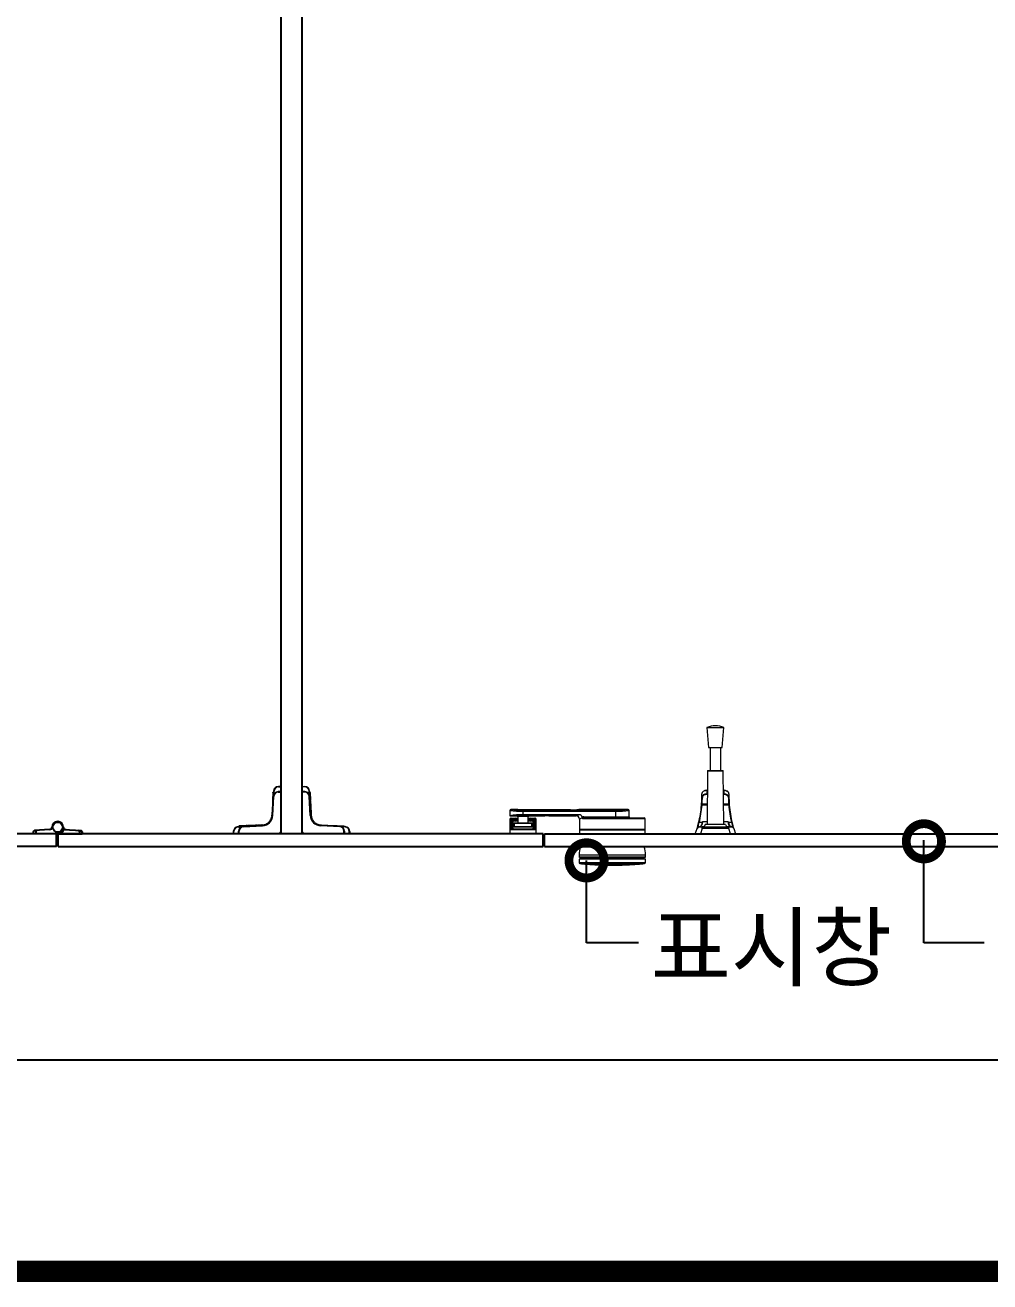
# Model space of a CAD drawing. Extents: x -256 to 8104, y -176 to 5714.
# Drawn here: x 3494 to 3951, y 2764 to 3359 of the extents above; entities that cross this region are included whole.
import ezdxf
from ezdxf.enums import TextEntityAlignment as Align

# ---------------------------------------------------------------- set-up
doc = ezdxf.new("R2010")
doc.units = 0
doc.header["$LTSCALE"] = 30
doc.layers.get('0').update_dxf_attribs({"linetype": 'CONTINUOUS'})
for name, color, linetype in [('0_toilet', 6, 'CONTINUOUS'), ('경첩', 4, 'CONTINUOUS'), ('문자', 3, 'CONTINUOUS'), ('부자재', 4, 'CONTINUOUS'), ('옷걸이', 4, 'CONTINUOUS'), ('잠금쇠(회전형)', 4, 'CONTINUOUS'), ('치수', 1, 'CONTINUOUS'), ('해치', 8, 'CONTINUOUS')]:
    doc.layers.add(name, color=color, linetype=linetype)
doc.styles.add('돋움', font='malgun.ttf')

# ---------------------------------------------------------------- blocks, each defined once
blk = doc.blocks.new('_DOTSMALL')
at = {"color": 0, "linetype": 'ByBlock', "const_width": 0.5}
blk.add_lwpolyline([(-0.0625, 0, 1), (0.0625, 0, 1)], format="xyb", close=True, dxfattribs=at)
blk = doc.blocks.new('A$C63EC304E')
at = {"layer": '치수', "color": 1, "xscale": 2.5, "yscale": 2.5, "zscale": 2.5, "rotation": 234.3098741996962}
blk.add_blockref('_DOTSMALL', (0.312, 0.312), dxfattribs=at)
blk = doc.blocks.new('A$C2BC9653E')
at = {"layer": '치수', "xscale": 0.3333333333333333, "yscale": 0.3333333333333333, "zscale": 0.3333333333333333}
blk.add_blockref('A$C63EC304E', (0, 0), dxfattribs=at)
blk = doc.blocks.new('A$C7FC71301')
at = {"layer": '치수', "rotation": 180}
blk.add_blockref('A$C2BC9653E', (0.208, 0.208), dxfattribs=at)
blk = doc.blocks.new('A$C4A20372B')
at = {"layer": '치수'}
blk.add_blockref('A$C7FC71301', (0, 0), dxfattribs=at)
blk = doc.blocks.new('A$C566469F5')
at = {"layer": '치수'}
blk.add_blockref('A$C4A20372B', (0, 0), dxfattribs=at)
blk = doc.blocks.new('A$C7E317CD4')
at = {"layer": '해치', "xscale": 2, "yscale": 2, "zscale": 2}
blk.add_blockref('A$C566469F5', (0, 0), dxfattribs=at)
blk = doc.blocks.new('A$C601D7F27')
at = {"layer": '치수'}
blk.add_blockref('A$C7E317CD4', (0, 0), dxfattribs=at)
blk = doc.blocks.new('A$C38802C08')
at = {"layer": '치수'}
blk.add_blockref('A$C601D7F27', (0, 0), dxfattribs=at)
blk = doc.blocks.new('FOLDING_01')
at = {"color": 8}
blk.add_line((2484.16, 2869.24), (4446.74, 2869.24), dxfattribs=at)
at = {"color": 8, "const_width": 10}
blk.add_lwpolyline([(47.44, 2769.24), (5831.98, 2769.24)], dxfattribs=at)
at = {"layer": '0_toilet'}
for p, q in [((3615.18, 3701.05), (3615.18, 2976.05)), ((3625.28, 2976.04), (3625.28, 3701.04)), ((3509.11, 2976.05), (3234.91, 2976.05)), ((3509.11, 2970.05), (3509.11, 2976.05)), ((3739.21, 2976.05), (3509.86, 2976.05)), ((3509.86, 2970.05), (3509.86, 2976.05)), ((3739.21, 2970.06), (3739.21, 2976.06)), ((3739.96, 2970.06), (3739.96, 2976.06)), ((3739.96, 2976.05), (4051.75, 2976.05)), ((3509.11, 2970.05), (3234.91, 2970.05)), ((3509.86, 2970.05), (3739.21, 2970.05)), ((3739.96, 2970.05), (4051.75, 2970.05))]:
    blk.add_line(p, q, dxfattribs=at)
at = {"layer": '경첩', "color": 4, "linetype": 'Continuous', "lineweight": 15}
for p, q in [((3611.39, 2995.22), (3611.27, 2992.52)), ((3611.39, 2995.22), (3611.63, 2994.98)), ((3611.5, 2995.82), (3611.66, 2995.66)), ((3611.7, 2996.32), (3611.58, 2993.82)), ((3611.88, 2994.86), (3611.95, 2996.3)), ((3613.93, 2996.05), (3613.93, 2996.15)), ((3613.93, 2996.15), (3615.18, 2996.15)), ((3613.93, 2996.05), (3613.93, 2995.8)), ((3615.18, 2996.05), (3613.93, 2996.05)), ((3613.93, 2995.8), (3615.18, 2995.8)), ((3614.04, 2998.3), (3614.04, 2998.55)), ((3615.18, 2998.55), (3614.04, 2998.55)), ((3614.04, 2998.3), (3615.18, 2998.3)), ((3615.18, 2998.3), (3615.18, 2998.55)), ((3615.18, 2996.15), (3615.18, 2998.3)), ((3615.18, 2995.8), (3615.18, 2996.05)), ((3615.18, 2995.8), (3615.18, 2977.55)), ((3625.28, 2998.55), (3626.42, 2998.55)), ((3625.28, 2998.3), (3625.28, 2998.55)), ((3625.28, 2996.15), (3625.28, 2998.3)), ((3626.42, 2998.3), (3625.28, 2998.3)), ((3626.53, 2996.15), (3625.28, 2996.15)), ((3625.28, 2996.05), (3626.53, 2996.05)), ((3625.28, 2995.8), (3625.28, 2996.05)), ((3626.53, 2995.8), (3625.28, 2995.8)), ((3625.28, 2995.8), (3625.28, 2977.55)), ((3626.42, 2998.3), (3626.42, 2998.55)), ((3626.53, 2996.05), (3626.53, 2996.15)), ((3626.53, 2996.05), (3626.53, 2995.8)), ((3628.58, 2994.86), (3628.51, 2996.3)), ((3628.76, 2996.32), (3628.88, 2993.82)), ((3628.96, 2995.82), (3628.8, 2995.66)), ((3629.07, 2995.22), (3628.83, 2994.98)), ((3629.07, 2995.22), (3629.19, 2992.52)), ((3611.17, 2990.5), (3611.04, 2987.63)), ((3611.58, 2993.82), (3611.15, 2984.84)), ((3611.17, 2990.5), (3611.41, 2990.26)), ((3611.22, 2991.51), (3611.19, 2990.83)), ((3611.19, 2990.83), (3611.43, 2990.6)), ((3611.22, 2991.51), (3611.46, 2991.27)), ((3611.23, 2991.85), (3611.47, 2991.61)), ((3611.27, 2992.52), (3611.51, 2992.28)), ((3611.4, 2984.83), (3611.83, 2993.8)), ((3629.06, 2984.83), (3628.63, 2993.8)), ((3628.88, 2993.82), (3629.31, 2984.84)), ((3629.19, 2992.52), (3628.95, 2992.28)), ((3629.23, 2991.85), (3628.99, 2991.61)), ((3629.24, 2991.51), (3629, 2991.27)), ((3629.27, 2990.83), (3629.03, 2990.6)), ((3629.29, 2990.5), (3629.05, 2990.26)), ((3629.24, 2991.51), (3629.27, 2990.83)), ((3629.29, 2990.5), (3629.42, 2987.63)), ((3610.63, 2983.47), (3610.82, 2983.28)), ((3610.99, 2983.79), (3610.78, 2983.99)), ((3610.79, 2984), (3610.99, 2983.79)), ((3610.86, 2984.37), (3611.07, 2984.15)), ((3610.89, 2984.59), (3611.11, 2984.36)), ((3610.94, 2985.5), (3610.91, 2984.85)), ((3610.96, 2985.94), (3610.94, 2985.6)), ((3610.94, 2985.6), (3611.18, 2985.36)), ((3610.94, 2985.6), (3610.94, 2985.5)), ((3610.94, 2985.5), (3611.17, 2985.26)), ((3611, 2986.96), (3610.96, 2986.04)), ((3610.96, 2986.04), (3611.2, 2985.8)), ((3610.96, 2986.04), (3610.96, 2985.94)), ((3610.96, 2985.94), (3611.2, 2985.7)), ((3611, 2986.96), (3611.24, 2986.72)), ((3611.04, 2987.62), (3611.02, 2987.2)), ((3611.02, 2987.2), (3611.25, 2986.96)), ((3611.04, 2987.63), (3611.27, 2987.39)), ((3611.04, 2987.62), (3611.27, 2987.38)), ((3629.42, 2987.63), (3629.19, 2987.39)), ((3629.42, 2987.62), (3629.19, 2987.38)), ((3629.44, 2987.2), (3629.21, 2986.96)), ((3629.46, 2986.96), (3629.22, 2986.72)), ((3629.5, 2986.04), (3629.26, 2985.8)), ((3629.5, 2985.94), (3629.26, 2985.7)), ((3629.52, 2985.6), (3629.28, 2985.36)), ((3629.52, 2985.5), (3629.29, 2985.26)), ((3629.57, 2984.59), (3629.35, 2984.36)), ((3629.6, 2984.37), (3629.39, 2984.15)), ((3629.42, 2987.62), (3629.44, 2987.2)), ((3629.46, 2986.96), (3629.5, 2986.04)), ((3629.67, 2984), (3629.47, 2983.79)), ((3629.47, 2983.79), (3629.68, 2983.99)), ((3629.5, 2986.04), (3629.5, 2985.94)), ((3629.5, 2985.94), (3629.52, 2985.6)), ((3629.52, 2985.6), (3629.52, 2985.5)), ((3629.52, 2985.5), (3629.55, 2984.85)), ((3629.83, 2983.47), (3629.64, 2983.28)), ((3597.42, 2979.66), (3594.92, 2979.54)), ((3594.93, 2979.29), (3596.38, 2979.36)), ((3595.42, 2979.73), (3595.5, 2979.82)), ((3595.42, 2979.73), (3595.58, 2979.57)), ((3598.72, 2979.97), (3595.5, 2979.82)), ((3606.4, 2980.08), (3597.42, 2979.66)), ((3597.43, 2979.41), (3606.41, 2979.83)), ((3598.72, 2979.97), (3598.95, 2979.73)), ((3599.39, 2980), (3599.63, 2979.76)), ((3599.73, 2980.02), (3599.97, 2979.78)), ((3603.1, 2980.18), (3600.4, 2980.05)), ((3600.4, 2980.05), (3600.64, 2979.81)), ((3603.1, 2980.18), (3603.34, 2979.94)), ((3603.78, 2980.21), (3604.02, 2979.97)), ((3604.12, 2980.23), (3604.36, 2979.99)), ((3606.14, 2980.32), (3604.79, 2980.26)), ((3604.79, 2980.26), (3605.03, 2980.02)), ((3606.38, 2980.33), (3606.14, 2980.32)), ((3606.14, 2980.32), (3606.38, 2980.08)), ((3607.39, 2980.49), (3607.59, 2980.29)), ((3607.92, 2980.67), (3608.11, 2980.47)), ((3608.17, 2980.77), (3608.35, 2980.58)), ((3608.63, 2981.02), (3608.81, 2980.84)), ((3608.84, 2981.16), (3609.02, 2980.98)), ((3609.93, 2982.19), (3610.11, 2982.01)), ((3610.08, 2982.39), (3610.26, 2982.22)), ((3610.35, 2982.83), (3610.53, 2982.65)), ((3610.47, 2983.07), (3610.65, 2982.88)), ((3629.99, 2983.07), (3629.81, 2982.88)), ((3630.11, 2982.83), (3629.93, 2982.65)), ((3630.38, 2982.39), (3630.2, 2982.22)), ((3630.53, 2982.19), (3630.35, 2982.01)), ((3631.62, 2981.16), (3631.44, 2980.98)), ((3631.83, 2981.02), (3631.65, 2980.84)), ((3632.29, 2980.77), (3632.11, 2980.58)), ((3632.54, 2980.67), (3632.35, 2980.47)), ((3633.07, 2980.49), (3632.87, 2980.29)), ((3643.03, 2979.41), (3634.05, 2979.83)), ((3634.06, 2980.08), (3643.04, 2979.66)), ((3634.08, 2980.33), (3634.32, 2980.32)), ((3634.32, 2980.32), (3634.08, 2980.08)), ((3634.32, 2980.32), (3635.67, 2980.26)), ((3635.67, 2980.26), (3635.43, 2980.02)), ((3636.34, 2980.23), (3636.1, 2979.99)), ((3636.68, 2980.21), (3636.44, 2979.97)), ((3637.36, 2980.18), (3637.12, 2979.94)), ((3637.36, 2980.18), (3640.06, 2980.05)), ((3640.06, 2980.05), (3639.82, 2979.81)), ((3640.73, 2980.02), (3640.49, 2979.78)), ((3641.07, 2980), (3640.83, 2979.76)), ((3641.74, 2979.97), (3641.51, 2979.73)), ((3641.74, 2979.97), (3644.96, 2979.82)), ((3643.04, 2979.66), (3645.54, 2979.54)), ((3645.53, 2979.29), (3644.08, 2979.36)), ((3645.04, 2979.73), (3644.88, 2979.57)), ((3645.04, 2979.73), (3644.96, 2979.82)), ((3592.93, 2977.19), (3592.68, 2977.19)), ((3592.68, 2977.19), (3592.68, 2976.05)), ((3592.68, 2976.05), (3592.93, 2976.05)), ((3592.93, 2976.05), (3592.93, 2977.19)), ((3592.93, 2976.05), (3595.08, 2976.05)), ((3595.08, 2976.05), (3595.08, 2977.3)), ((3595.08, 2977.3), (3595.18, 2977.3)), ((3595.18, 2977.31), (3595.43, 2977.31)), ((3595.18, 2977.31), (3595.18, 2976.05)), ((3595.18, 2976.05), (3595.43, 2976.05)), ((3595.43, 2976.05), (3595.43, 2977.31)), ((3613.68, 2976.05), (3595.43, 2976.05)), ((3626.78, 2976.05), (3645.03, 2976.05)), ((3645.03, 2976.05), (3645.03, 2977.31)), ((3645.28, 2977.31), (3645.03, 2977.31)), ((3645.28, 2976.05), (3645.03, 2976.05)), ((3645.28, 2977.31), (3645.28, 2976.05)), ((3645.38, 2977.3), (3645.28, 2977.3)), ((3645.38, 2976.05), (3645.38, 2977.3)), ((3647.53, 2976.05), (3645.38, 2976.05)), ((3647.53, 2976.05), (3647.53, 2977.19)), ((3647.53, 2977.19), (3647.78, 2977.19)), ((3647.78, 2976.05), (3647.53, 2976.05)), ((3647.78, 2977.19), (3647.78, 2976.05))]:
    blk.add_line(p, q, dxfattribs=at)
at = {"layer": '경첩', "color": 4, "linetype": 'Continuous', "lineweight": 15, "flags": 128}
for points in [[(3611.42, 2995.73), (3611.41, 2995.63), (3611.41, 2995.5), (3611.4, 2995.37), (3611.39, 2995.22)], [(3611.42, 2995.73), (3611.44, 2995.75), (3611.45, 2995.77), (3611.47, 2995.79), (3611.48, 2995.8), (3611.49, 2995.81), (3611.5, 2995.81), (3611.5, 2995.82), (3611.5, 2995.82)], [(3611.95, 2996.3), (3611.9, 2996.31), (3611.85, 2996.31), (3611.81, 2996.31), (3611.77, 2996.31), (3611.74, 2996.31), (3611.71, 2996.31), (3611.7, 2996.31), (3611.7, 2996.32)], [(3628.51, 2996.3), (3628.56, 2996.31), (3628.61, 2996.31), (3628.65, 2996.31), (3628.69, 2996.31), (3628.72, 2996.31), (3628.75, 2996.31), (3628.76, 2996.31), (3628.76, 2996.32)], [(3629.04, 2995.73), (3629.02, 2995.75), (3629.01, 2995.77), (3628.99, 2995.79), (3628.98, 2995.8), (3628.97, 2995.81), (3628.96, 2995.81), (3628.96, 2995.82), (3628.96, 2995.82)], [(3629.04, 2995.73), (3629.05, 2995.63), (3629.05, 2995.5), (3629.06, 2995.37), (3629.07, 2995.22)], [(3611.27, 2992.52), (3611.26, 2992.39), (3611.25, 2992.26), (3611.25, 2992.15), (3611.24, 2992.04), (3611.24, 2991.96), (3611.24, 2991.9), (3611.24, 2991.86), (3611.23, 2991.85)], [(3611.58, 2993.82), (3611.58, 2993.81), (3611.6, 2993.81), (3611.62, 2993.81), (3611.65, 2993.81), (3611.69, 2993.81), (3611.73, 2993.81), (3611.78, 2993.81), (3611.83, 2993.8)], [(3628.88, 2993.82), (3628.88, 2993.81), (3628.86, 2993.81), (3628.84, 2993.81), (3628.81, 2993.81), (3628.77, 2993.81), (3628.73, 2993.81), (3628.68, 2993.81), (3628.63, 2993.8)], [(3629.19, 2992.52), (3629.2, 2992.39), (3629.21, 2992.26), (3629.21, 2992.15), (3629.22, 2992.04), (3629.22, 2991.96), (3629.22, 2991.9), (3629.22, 2991.86), (3629.23, 2991.85)], [(3610.79, 2984), (3610.79, 2983.99), (3610.79, 2984)], [(3610.89, 2984.59), (3610.87, 2984.43), (3610.86, 2984.37)], [(3611.02, 2987.2), (3611.01, 2987.12), (3611.01, 2987.04), (3611, 2986.96)], [(3611.04, 2987.63), (3611.04, 2987.63), (3611.04, 2987.62)], [(3611.15, 2984.84), (3611.16, 2984.84), (3611.17, 2984.84), (3611.2, 2984.84), (3611.23, 2984.84), (3611.27, 2984.84), (3611.31, 2984.83), (3611.36, 2984.83), (3611.4, 2984.83)], [(3629.31, 2984.84), (3629.3, 2984.84), (3629.29, 2984.84), (3629.26, 2984.84), (3629.23, 2984.84), (3629.19, 2984.84), (3629.15, 2984.83), (3629.1, 2984.83), (3629.06, 2984.83)], [(3629.42, 2987.63), (3629.42, 2987.63), (3629.42, 2987.62)], [(3629.44, 2987.2), (3629.45, 2987.12), (3629.45, 2987.04), (3629.46, 2986.96)], [(3629.57, 2984.59), (3629.59, 2984.43), (3629.6, 2984.37)], [(3629.67, 2984), (3629.67, 2983.99), (3629.67, 2984)], [(3594.93, 2979.29), (3594.93, 2979.34), (3594.93, 2979.39), (3594.93, 2979.43), (3594.93, 2979.47), (3594.92, 2979.5), (3594.92, 2979.52), (3594.92, 2979.54), (3594.92, 2979.54)], [(3597.42, 2979.66), (3597.42, 2979.66), (3597.42, 2979.64), (3597.42, 2979.62), (3597.43, 2979.59), (3597.43, 2979.55), (3597.43, 2979.51), (3597.43, 2979.46), (3597.43, 2979.41)], [(3599.39, 2980), (3599.38, 2980), (3599.34, 2980), (3599.28, 2980), (3599.19, 2979.99), (3599.09, 2979.99), (3598.97, 2979.98), (3598.85, 2979.98), (3598.72, 2979.97)], [(3600.4, 2980.05), (3600.29, 2980.05), (3600.17, 2980.04), (3600.07, 2980.03), (3599.97, 2980.03), (3599.89, 2980.03), (3599.82, 2980.02), (3599.77, 2980.02), (3599.74, 2980.02), (3599.73, 2980.02)], [(3603.78, 2980.21), (3603.77, 2980.21), (3603.73, 2980.21), (3603.67, 2980.2), (3603.58, 2980.2), (3603.48, 2980.2), (3603.36, 2980.19), (3603.24, 2980.18), (3603.1, 2980.18)], [(3604.79, 2980.26), (3604.66, 2980.25), (3604.53, 2980.25), (3604.42, 2980.24), (3604.32, 2980.24), (3604.23, 2980.23), (3604.17, 2980.23), (3604.13, 2980.23), (3604.12, 2980.23)], [(3606.4, 2980.08), (3606.4, 2980.08), (3606.4, 2980.06), (3606.4, 2980.04), (3606.4, 2980.01), (3606.4, 2979.97), (3606.4, 2979.93), (3606.41, 2979.88), (3606.41, 2979.83)], [(3634.06, 2980.08), (3634.06, 2980.08), (3634.06, 2980.06), (3634.06, 2980.04), (3634.06, 2980.01), (3634.06, 2979.97), (3634.06, 2979.93), (3634.05, 2979.88), (3634.05, 2979.83)], [(3635.67, 2980.26), (3635.8, 2980.25), (3635.93, 2980.25), (3636.04, 2980.24), (3636.14, 2980.24), (3636.23, 2980.23), (3636.29, 2980.23), (3636.33, 2980.23), (3636.34, 2980.23)], [(3636.68, 2980.21), (3636.69, 2980.21), (3636.73, 2980.21), (3636.79, 2980.2), (3636.88, 2980.2), (3636.98, 2980.2), (3637.1, 2980.19), (3637.22, 2980.18), (3637.36, 2980.18)], [(3640.06, 2980.05), (3640.17, 2980.05), (3640.29, 2980.04), (3640.39, 2980.03), (3640.49, 2980.03), (3640.57, 2980.03), (3640.64, 2980.02), (3640.69, 2980.02), (3640.72, 2980.02), (3640.73, 2980.02)], [(3641.07, 2980), (3641.08, 2980), (3641.12, 2980), (3641.18, 2980), (3641.27, 2979.99), (3641.37, 2979.99), (3641.49, 2979.98), (3641.61, 2979.98), (3641.74, 2979.97)], [(3643.04, 2979.66), (3643.04, 2979.66), (3643.04, 2979.64), (3643.04, 2979.62), (3643.03, 2979.59), (3643.03, 2979.55), (3643.03, 2979.51), (3643.03, 2979.46), (3643.03, 2979.41)], [(3645.53, 2979.29), (3645.53, 2979.34), (3645.53, 2979.39), (3645.53, 2979.43), (3645.53, 2979.47), (3645.54, 2979.5), (3645.54, 2979.52), (3645.54, 2979.54), (3645.54, 2979.54)]]:
    blk.add_lwpolyline(points, dxfattribs=at)
at = {"layer": '경첩', "color": 4, "linetype": 'Continuous', "lineweight": 15}
for centre, radius, start, end in [((3613.93, 2993.7), 2.35, 90, 177.30166), ((3614.04, 2996.2), 2.35, 90, 177.30166), ((3613.93, 2993.7), 2.1, 90, 177.30166), ((3614.04, 2996.2), 2.1, 90, 177.30166), ((3626.42, 2996.2), 2.35, 2.69834, 90), ((3626.42, 2996.2), 2.1, 2.69834, 90), ((3626.53, 2993.7), 2.35, 2.69834, 90), ((3626.53, 2993.7), 2.1, 2.69834, 90), ((3606.16, 2985.08), 5, 272.69834, 357.30166), ((3606.16, 2985.08), 5.25, 272.69834, 357.30166), ((3606.16, 2985.08), 4.75, 335.00519, 340.23398), ((3606.16, 2985.08), 4.75, 340.23398, 346.75686), ((3606.16, 2985.08), 4.75, 346.83767, 351.3944), ((3606.16, 2985.08), 4.75, 354.09118, 357.30166), ((3634.3, 2985.08), 5.25, 182.69834, 267.30166), ((3634.3, 2985.08), 5, 182.69834, 267.30166), ((3634.3, 2985.08), 4.75, 182.69834, 185.90882), ((3634.3, 2985.08), 4.75, 188.6056, 193.16233), ((3634.3, 2985.08), 4.75, 193.24314, 199.76602), ((3634.3, 2985.08), 4.75, 199.76602, 204.99481), ((3595.03, 2977.19), 2.35, 92.69834, 180), ((3595.03, 2977.19), 2.1, 92.69834, 180), ((3597.53, 2977.31), 2.35, 92.69834, 180), ((3597.53, 2977.31), 2.1, 92.69834, 180), ((3606.16, 2985.08), 4.75, 272.69834, 285), ((3606.16, 2985.08), 4.75, 284.99982, 291.75061), ((3606.16, 2985.08), 4.75, 294.99481, 301.29977), ((3606.16, 2985.08), 4.75, 301.29911, 304.38581), ((3606.16, 2985.08), 4.75, 304.38489, 322.56084), ((3606.16, 2985.08), 4.75, 322.56123, 325.61449), ((3606.16, 2985.08), 4.75, 325.61511, 331.82645), ((3613.68, 2977.55), 1.5, 270, 0), ((3626.78, 2977.55), 1.5, 180, 270), ((3634.3, 2985.08), 4.75, 208.17355, 214.38489), ((3634.3, 2985.08), 4.75, 214.38551, 217.43877), ((3634.3, 2985.08), 4.75, 217.43916, 235.61511), ((3634.3, 2985.08), 4.75, 235.61419, 238.70089), ((3634.3, 2985.08), 4.75, 238.70023, 245.00519), ((3634.3, 2985.08), 4.75, 248.24939, 255.00018), ((3634.3, 2985.08), 4.75, 255, 267.30166), ((3642.93, 2977.31), 2.1, 0, 87.30166), ((3642.93, 2977.31), 2.35, 0, 87.30166), ((3645.43, 2977.19), 2.1, 0, 87.30166), ((3645.43, 2977.19), 2.35, 0, 87.30166)]:
    blk.add_arc(centre, radius, start, end, dxfattribs=at)
at = {"layer": '부자재'}
for p, q in [((3505.79, 2978.14), (3498.59, 2977.64)), ((3512.49, 2978.22), (3520.66, 2977.64)), ((3498.04, 2976.98), (3498.04, 2976.05)), ((3508.7, 2976.05), (3498.04, 2976.05)), ((3499.29, 2977.14), (3499.29, 2976.05)), ((3509.5, 2976.6), (3509.5, 2975.8)), ((3509.75, 2975.8), (3509.5, 2975.8)), ((3509.75, 2976.6), (3509.75, 2975.8)), ((3510.22, 2976.1), (3510.22, 2976.05)), ((3510.22, 2976.05), (3521.21, 2976.05)), ((3519.96, 2977.14), (3519.96, 2976.05)), ((3521.21, 2976.98), (3521.21, 2976.05))]:
    blk.add_line(p, q, dxfattribs=at)
at = {"layer": '부자재', "color": 1}
blk.add_circle((3509.63, 2979.26), 2.34, dxfattribs=at)
at = {"layer": '부자재'}
for centre, radius, start, end in [((3498.74, 2976.95), 0.7, 101.7765, 181.67124), ((3500.15, 2976.91), 0.884, 113.40773, 164.5497), ((3505.72, 2979.43), 1.29, 272.92313, 352.47243), ((3509.63, 2979.26), 2.62, 270, 180), ((3509.72, 2978.91), 2.86, 280.08401, 345.97919), ((3513.54, 2979.43), 1.29, 187.52757, 267.07687), ((3519.11, 2976.91), 0.884, 15.4503, 67.30044), ((3520.51, 2976.95), 0.7, 358.32876, 78.2235), ((3509.99, 2975.03), 1.65, 102.52675, 141.54753), ((3509.27, 2975.03), 1.65, 43.10029, 77.47325)]:
    blk.add_arc(centre, radius, start, end, dxfattribs=at)
at = {"layer": '옷걸이', "lineweight": 15}
for p, q in [((3816.73, 3026.4), (3817.48, 3016.9)), ((3816.73, 3026.4), (3824.73, 3026.4)), ((3823.98, 3016.9), (3824.73, 3026.4)), ((3817.48, 3016.9), (3823.98, 3016.9)), ((3818.23, 3016.9), (3818.23, 3006.05)), ((3823.23, 3006.05), (3823.23, 3016.9)), ((3816.98, 3005.81), (3816.76, 2980.55)), ((3824.48, 3005.81), (3816.98, 3005.81)), ((3817.23, 3006.05), (3820.73, 3006.05)), ((3820.73, 3006.05), (3824.23, 3006.05)), ((3824.7, 2980.55), (3824.48, 3005.81)), ((3816.9, 2996.69), (3816.8, 2996.69)), ((3816.8, 2996.69), (3816.8, 2996.6)), ((3816.9, 2996.6), (3816.8, 2996.6)), ((3824.66, 2996.69), (3824.56, 2996.69)), ((3824.66, 2996.6), (3824.56, 2996.6)), ((3824.66, 2996.69), (3824.66, 2996.6)), ((3816.84, 2989.59), (3814.4, 2989.59)), ((3814.46, 2990.35), (3816.85, 2990.35)), ((3816.82, 2995.07), (3816.82, 2994.71)), ((3816.82, 2995.07), (3816.89, 2995.07)), ((3816.89, 2994.71), (3816.82, 2994.71)), ((3824.58, 2995.07), (3824.65, 2995.07)), ((3824.65, 2994.71), (3824.58, 2994.71)), ((3824.62, 2990.35), (3827, 2990.35)), ((3827.07, 2989.59), (3824.62, 2989.59)), ((3824.65, 2995.07), (3824.65, 2994.71)), ((3811.23, 2976.05), (3812.08, 2978.62)), ((3812.08, 2978.62), (3812.08, 2978.63)), ((3812.08, 2978.63), (3812.08, 2978.63)), ((3813.06, 2979.42), (3812.95, 2979.39)), ((3813.03, 2979.31), (3813.03, 2979.31)), ((3828.44, 2979.31), (3813.03, 2979.31)), ((3814.48, 2981.46), (3813.04, 2981.46)), ((3814.47, 2981.45), (3813.04, 2981.45)), ((3814.45, 2978.6), (3813.61, 2976.05)), ((3814.41, 2980.9), (3814.48, 2981.48)), ((3814.45, 2978.6), (3814.45, 2979.29)), ((3814.45, 2979.29), (3827.02, 2979.29)), ((3827.02, 2978.6), (3814.45, 2978.6)), ((3825.51, 2980.55), (3815.96, 2980.55)), ((3826.99, 2981.48), (3827.05, 2980.92)), ((3828.43, 2981.46), (3826.99, 2981.46)), ((3828.43, 2981.45), (3826.99, 2981.45)), ((3827.02, 2978.6), (3827.02, 2979.29)), ((3827.86, 2976.05), (3827.02, 2978.6)), ((3828.51, 2979.39), (3828.4, 2979.42)), ((3828.44, 2979.31), (3828.44, 2979.31)), ((3828.56, 2979.39), (3828.46, 2979.41)), ((3829.39, 2978.63), (3829.39, 2978.62)), ((3829.39, 2978.63), (3829.39, 2978.63)), ((3829.39, 2978.62), (3830.23, 2976.05)), ((3813.61, 2976.05), (3811.23, 2976.05)), ((3827.86, 2976.05), (3813.61, 2976.05)), ((3830.23, 2976.05), (3827.86, 2976.05))]:
    blk.add_line(p, q, dxfattribs=at)
at = {"layer": '옷걸이', "lineweight": 15, "flags": 128}
for points in [[(3816.8, 2996.6), (3816.38, 2996.58), (3815.98, 2996.51), (3815.59, 2996.4), (3815.24, 2996.24), (3814.94, 2996.06), (3814.68, 2995.84), (3814.49, 2995.6), (3814.36, 2995.34), (3814.3, 2995.02), (3814.3, 2994.97)], [(3816.8, 2996.69), (3816.75, 2996.69), (3816.42, 2996.67), (3816.09, 2996.62), (3815.78, 2996.54), (3815.48, 2996.43), (3815.2, 2996.3), (3814.96, 2996.14), (3814.74, 2995.96), (3814.57, 2995.76), (3814.44, 2995.54), (3814.35, 2995.31), (3814.31, 2995.08), (3814.31, 2995.04)], [(3827.16, 2994.97), (3827.16, 2994.98), (3827.14, 2995.21), (3827.08, 2995.44), (3826.97, 2995.65), (3826.82, 2995.85), (3826.64, 2996.04), (3826.41, 2996.21), (3826.16, 2996.36), (3825.88, 2996.48), (3825.57, 2996.57), (3825.25, 2996.64), (3824.92, 2996.68), (3824.66, 2996.69)], [(3827.16, 2994.97), (3827.13, 2995.24), (3827.03, 2995.5), (3826.87, 2995.75), (3826.64, 2995.98), (3826.35, 2996.17), (3826.02, 2996.34), (3825.65, 2996.47), (3825.25, 2996.55), (3824.75, 2996.6), (3824.66, 2996.6)], [(3814.15, 2989.61), (3814.15, 2989.61), (3814.17, 2989.61), (3814.19, 2989.6), (3814.22, 2989.6), (3814.26, 2989.6), (3814.3, 2989.6), (3814.35, 2989.59), (3814.4, 2989.59)], [(3814.32, 2993.47), (3814.35, 2993.74), (3814.46, 2994), (3814.63, 2994.25), (3814.87, 2994.47), (3815.16, 2994.67), (3815.5, 2994.83), (3815.88, 2994.95), (3816.28, 2995.03), (3816.82, 2995.07)], [(3816.82, 2994.71), (3816.33, 2994.68), (3815.97, 2994.61), (3815.63, 2994.5), (3815.33, 2994.35), (3815.06, 2994.18), (3814.85, 2993.97), (3814.7, 2993.75), (3814.6, 2993.52), (3814.57, 2993.27)], [(3824.65, 2995.07), (3825.07, 2995.04), (3825.48, 2994.98), (3825.86, 2994.87), (3826.21, 2994.72), (3826.52, 2994.53), (3826.77, 2994.31), (3826.96, 2994.07), (3827.09, 2993.81), (3827.15, 2993.47)], [(3826.9, 2993.27), (3826.85, 2993.59), (3826.73, 2993.82), (3826.56, 2994.03), (3826.33, 2994.23), (3826.06, 2994.4), (3825.74, 2994.53), (3825.4, 2994.63), (3825.03, 2994.69), (3824.65, 2994.71)], [(3827.32, 2989.61), (3827.31, 2989.61), (3827.3, 2989.61), (3827.28, 2989.6), (3827.25, 2989.6), (3827.21, 2989.6), (3827.17, 2989.6), (3827.12, 2989.59), (3827.07, 2989.59)], [(3812.8, 2981.26), (3812.8, 2981.27), (3812.8, 2981.26)], [(3813, 2979.41), (3812.94, 2979.4), (3812.9, 2979.38)], [(3813, 2979.41), (3813.02, 2979.42), (3813.06, 2979.42)], [(3813.06, 2979.42), (3813.04, 2979.34), (3813.03, 2979.31)], [(3813.04, 2981.45), (3813.04, 2981.46), (3813.04, 2981.45)], [(3815.24, 2979.35), (3814.82, 2979.37), (3814.58, 2979.39), (3814.5, 2979.42), (3814.6, 2979.46), (3814.88, 2979.5), (3815, 2979.51)], [(3816.78, 2981.84), (3816.17, 2981.82), (3814.91, 2981.77)], [(3826.56, 2981.77), (3824.98, 2981.83), (3824.69, 2981.84)], [(3826.48, 2979.51), (3826.75, 2979.48), (3826.94, 2979.44), (3826.95, 2979.4), (3826.78, 2979.38), (3826.45, 2979.35), (3825.98, 2979.34)], [(3828.44, 2979.31), (3828.43, 2979.34), (3828.4, 2979.42)], [(3828.47, 2979.41), (3828.45, 2979.42), (3828.4, 2979.42)]]:
    blk.add_lwpolyline(points, dxfattribs=at)
at = {"layer": '옷걸이', "lineweight": 15}
for centre, radius, start, end in [((3820.73, 3016.11), 11.04, 68.76069, 111.23931), ((3817.23, 3005.8), 0.25, 90, 179.5), ((3824.23, 3005.8), 0.25, 0.5, 90), ((3761.55, 2995.43), 55.27, 359.61891, 1.20733), ((3879.92, 2995.43), 55.27, 178.79267, 180.38109), ((3761.55, 2993.83), 52.77, 346.23171, 355.4136), ((3761.55, 2993.83), 53.02, 346.50971, 355.4136), ((3761.55, 2993.83), 52.77, 355.41362, 356.45105), ((3761.55, 2993.83), 52.77, 356.45107, 359.60958), ((3814.44, 2990.58), 0.23, 185.45744, 275.18876), ((3761.55, 2993.83), 52.77, 359.60958, 1.23689), ((3814.54, 2993.5), 0.227, 188.20874, 276.39203), ((3780.49, 2992.99), 34.07, 354.27357, 355.56682), ((3761.55, 2993.64), 53.02, 356.45107, 359.60958), ((3826.93, 2993.5), 0.227, 263.60797, 351.79126), ((3879.92, 2993.64), 53.02, 180.39042, 183.54893), ((3827.02, 2990.58), 0.23, 264.81124, 354.54256), ((3860.98, 2992.99), 34.08, 184.43326, 185.72635), ((3879.92, 2993.83), 53.02, 184.5864, 193.49029), ((3879.92, 2993.83), 52.77, 178.76311, 180.39042), ((3879.92, 2993.83), 52.77, 180.39042, 183.54893), ((3879.91, 2993.83), 52.76, 183.54888, 184.58645), ((3879.92, 2993.83), 52.77, 184.5864, 193.76829), ((3762.8, 2993.49), 51.47, 343.23764, 346.25768), ((3813.18, 2978.24), 1.17, 101.39698, 160.6752), ((3813.03, 2978.31), 1, 89.99372, 161.80813), ((3763.19, 2993.66), 51.33, 343.52264, 346.23766), ((3813.04, 2981.21), 0.25, 90.27283, 166.23947), ((3813.04, 2981.2), 0.247, 89.25852, 165.91582), ((3812.62, 2981.19), 1.81, 282.06066, 352.51429), ((3812.49, 2981.59), 2.24, 284.82654, 3.59318), ((3814.73, 2981.48), 0.248, 89.5881, 179.72305), ((3814.83, 2981.4), 0.376, 79.93932, 150.54556), ((3814.88, 2981.46), 0.307, 84.77864, 118.98165), ((3814.57, 2980.88), 1.43, 284.10574, 346.92454), ((3820.86, 3380.44), 401.13, 269.19679, 270.73159), ((3826.91, 2980.88), 1.44, 193.11861, 255.96551), ((3826.6, 2981.5), 0.271, 58.63439, 97.60531), ((3826.62, 2981.37), 0.4, 32.00917, 97.80826), ((3828.98, 2981.59), 2.24, 176.39085, 255.18943), ((3826.74, 2981.48), 0.248, 0.27695, 90.4119), ((3828.84, 2981.18), 1.8, 186.78644, 258.2605), ((3828.42, 2981.21), 0.25, 13.76166, 89.45314), ((3828.43, 2981.2), 0.247, 14.08418, 90.74148), ((3878.11, 2993.61), 51.15, 193.75841, 196.46904), ((3828.44, 2978.31), 1, 18.19187, 90.00628), ((3828.29, 2978.25), 1.16, 19.29372, 79.39421), ((3878.9, 2993.55), 51.71, 193.74931, 196.75644)]:
    blk.add_arc(centre, radius, start, end, dxfattribs=at)
at = {"layer": '잠금쇠(회전형)', "linetype": 'Continuous', "lineweight": 15}
for p, q in [((3723.46, 2987.15), (3723.46, 2984.65)), ((3723.46, 2984.65), (3726.73, 2984.65)), ((3725.8, 2987.65), (3723.96, 2987.65)), ((3723.96, 2983.55), (3724.33, 2983.55)), ((3724.33, 2983.05), (3724.33, 2983.55)), ((3724.33, 2983.55), (3726.21, 2983.55)), ((3726.21, 2983.05), (3726.21, 2983.55)), ((3726.21, 2983.55), (3727.21, 2983.55)), ((3726.73, 2984.66), (3726.73, 2984.66)), ((3727.21, 2984.16), (3727.21, 2981.3)), ((3752.21, 2987.46), (3729.71, 2987.46)), ((3752.21, 2987.46), (3729.71, 2987.46)), ((3729.71, 2987.46), (3729.71, 2987.46)), ((3729.71, 2987.22), (3773.71, 2987.22)), ((3729.71, 2986.73), (3729.71, 2987.22)), ((3729.71, 2986.73), (3729.71, 2985.15)), ((3773.71, 2986.73), (3729.71, 2986.73)), ((3756.16, 2985.15), (3729.71, 2985.15)), ((3732.21, 2981.3), (3732.21, 2984.15)), ((3732.21, 2983.55), (3733.21, 2983.55)), ((3732.71, 2984.65), (3739.97, 2984.65)), ((3733.21, 2983.55), (3733.21, 2983.05)), ((3733.21, 2983.55), (3735.09, 2983.55)), ((3735.09, 2983.55), (3735.09, 2983.05)), ((3735.09, 2983.55), (3735.46, 2983.55)), ((3741.96, 2984.65), (3754.89, 2984.65)), ((3752.21, 2987.46), (3752.21, 2987.46)), ((3754.89, 2984.66), (3754.89, 2984.66)), ((3779.46, 2987.65), (3756.11, 2987.65)), ((3757.78, 2983.66), (3757.76, 2983.85)), ((3758.56, 2983.65), (3758.56, 2984.15)), ((3758.56, 2984.15), (3773.71, 2984.15)), ((3758.56, 2983.65), (3786.96, 2983.65)), ((3773.71, 2987.22), (3773.71, 2986.73)), ((3773.71, 2984.15), (3773.71, 2986.73)), ((3773.71, 2983.65), (3773.71, 2984.15)), ((3773.71, 2984.15), (3779.96, 2984.15)), ((3779.96, 2984.15), (3779.96, 2987.15)), ((3723.46, 2983.05), (3723.46, 2976.05)), ((3723.86, 2983.05), (3723.46, 2983.05)), ((3723.86, 2978.05), (3723.86, 2983.05)), ((3723.86, 2983.05), (3724.33, 2983.05)), ((3735.56, 2978.05), (3723.86, 2978.05)), ((3724.33, 2983.05), (3724.33, 2978.51)), ((3726.21, 2983.05), (3724.33, 2983.05)), ((3724.33, 2978.51), (3724.46, 2978.55)), ((3724.46, 2982.55), (3726.21, 2982.55)), ((3724.46, 2978.55), (3724.46, 2982.55)), ((3724.96, 2982.05), (3724.46, 2982.55)), ((3724.46, 2978.55), (3724.54, 2978.55)), ((3724.54, 2978.55), (3734.88, 2978.55)), ((3724.96, 2982.05), (3724.96, 2978.55)), ((3726.21, 2982.05), (3724.96, 2982.05)), ((3725.46, 2981.05), (3725.46, 2979.55)), ((3732.6, 2981.05), (3725.46, 2981.05)), ((3725.46, 2979.55), (3732.6, 2979.55)), ((3725.71, 2981.3), (3732.43, 2981.3)), ((3732.43, 2979.3), (3725.71, 2979.3)), ((3726.21, 2982.55), (3726.21, 2983.05)), ((3726.71, 2983.05), (3726.21, 2983.05)), ((3726.21, 2982.55), (3726.21, 2982.05)), ((3726.21, 2982.55), (3726.71, 2982.55)), ((3727.21, 2982.05), (3726.21, 2982.05)), ((3726.71, 2983.05), (3726.71, 2982.55)), ((3727.21, 2983.05), (3726.71, 2983.05)), ((3726.71, 2982.55), (3727.21, 2982.55)), ((3732.71, 2983.05), (3732.21, 2983.05)), ((3732.21, 2982.55), (3732.71, 2982.55)), ((3733.21, 2982.05), (3732.21, 2982.05)), ((3732.43, 2981.3), (3733.71, 2981.3)), ((3733.71, 2979.3), (3732.43, 2979.3)), ((3733.96, 2981.05), (3732.6, 2981.05)), ((3732.6, 2979.55), (3733.96, 2979.55)), ((3733.21, 2983.05), (3732.71, 2983.05)), ((3732.71, 2982.55), (3732.71, 2983.05)), ((3732.71, 2982.55), (3733.21, 2982.55)), ((3735.09, 2983.05), (3733.21, 2983.05)), ((3733.21, 2983.05), (3733.21, 2982.55)), ((3733.21, 2982.55), (3734.96, 2982.55)), ((3733.21, 2982.55), (3733.21, 2982.05)), ((3734.46, 2982.05), (3733.21, 2982.05)), ((3733.96, 2979.55), (3733.96, 2981.05)), ((3734.96, 2982.55), (3734.46, 2982.05)), ((3734.46, 2978.55), (3734.46, 2982.05)), ((3734.88, 2978.55), (3734.96, 2978.55)), ((3734.96, 2982.55), (3734.96, 2978.55)), ((3734.96, 2978.55), (3735.09, 2978.51)), ((3735.09, 2978.51), (3735.09, 2983.05)), ((3735.09, 2983.05), (3735.56, 2983.05)), ((3735.56, 2983.05), (3735.56, 2978.05)), ((3735.96, 2983.05), (3735.56, 2983.05)), ((3735.96, 2976.05), (3735.96, 2983.05)), ((3756.46, 2983.08), (3756.46, 2978.15)), ((3787.46, 2978.15), (3756.46, 2978.15)), ((3756.46, 2978.05), (3756.46, 2976.3)), ((3756.46, 2978.05), (3787.46, 2978.05)), ((3787.46, 2983.15), (3757.91, 2983.15)), ((3764.21, 2978.15), (3764.21, 2978.05)), ((3779.71, 2978.05), (3779.71, 2978.15)), ((3784.35, 2978.05), (3784.35, 2978.15)), ((3786.44, 2978.05), (3786.44, 2978.15)), ((3786.46, 2978.05), (3786.46, 2978.15)), ((3787.46, 2978.15), (3787.46, 2983.15)), ((3787.46, 2976.3), (3787.46, 2978.05)), ((3723.46, 2976.05), (3735.96, 2976.05)), ((3756.46, 2976.3), (3787.46, 2976.3)), ((3787.21, 2976.05), (3756.71, 2976.05)), ((3756.21, 2966.05), (3756.21, 2965.05)), ((3787.71, 2966.05), (3756.21, 2966.05)), ((3787, 2969.96), (3756.92, 2969.96)), ((3757.06, 2970.05), (3771.96, 2970.05)), ((3771.96, 2970.05), (3786.86, 2970.05)), ((3787.71, 2965.05), (3787.71, 2966.05)), ((3787.71, 2965.05), (3756.21, 2965.05)), ((3756.21, 2964.05), (3756.21, 2962.51)), ((3787.71, 2964.05), (3756.21, 2964.05)), ((3756.21, 2962.51), (3771.96, 2962.51)), ((3771.96, 2962.01), (3756.66, 2962.01)), ((3787.21, 2964.55), (3756.71, 2964.55)), ((3787.21, 2964.55), (3756.71, 2964.55)), ((3759.82, 2961.74), (3771.96, 2961.74)), ((3759.83, 2961.74), (3784.08, 2961.74)), ((3783.79, 2961.72), (3760.12, 2961.72)), ((3766.29, 2961.56), (3766.37, 2961.56)), ((3766.37, 2961.56), (3777.54, 2961.56)), ((3769.26, 2961.47), (3769.26, 2961.56)), ((3769.78, 2961.3), (3774.13, 2961.3)), ((3769.78, 2961.3), (3774.13, 2961.3)), ((3770.15, 2961.56), (3770.15, 2961.45)), ((3770.15, 2961.45), (3773.77, 2961.45)), ((3773.71, 2961.33), (3770.21, 2961.33)), ((3771.96, 2962.51), (3787.71, 2962.51)), ((3787.26, 2962.01), (3771.96, 2962.01)), ((3771.96, 2961.74), (3784.09, 2961.74)), ((3773.77, 2961.45), (3773.77, 2961.56)), ((3774.66, 2961.56), (3774.66, 2961.47)), ((3777.54, 2961.56), (3777.7, 2961.55)), ((3787.71, 2962.51), (3787.71, 2964.05))]:
    blk.add_line(p, q, dxfattribs=at)
at = {"layer": '잠금쇠(회전형)', "linetype": 'Continuous', "lineweight": 15, "flags": 128}
for points in [[(3729.71, 2987.46), (3729.06, 2987.46), (3728.41, 2987.48), (3727.81, 2987.51), (3727.25, 2987.54), (3726.78, 2987.57), (3726.38, 2987.6), (3726.08, 2987.63), (3725.88, 2987.65), (3725.8, 2987.65), (3725.8, 2987.65)], [(3766.27, 2961.5), (3766.09, 2961.52), (3766.02, 2961.54), (3766.05, 2961.55), (3766.17, 2961.55), (3766.29, 2961.56)], [(3770.21, 2961.33), (3770.19, 2961.33), (3770.18, 2961.34), (3770.17, 2961.35), (3770.16, 2961.36), (3770.16, 2961.38), (3770.15, 2961.4), (3770.15, 2961.43), (3770.15, 2961.45)], [(3773.71, 2961.33), (3773.72, 2961.33), (3773.73, 2961.34), (3773.74, 2961.35), (3773.75, 2961.36), (3773.76, 2961.38), (3773.76, 2961.4), (3773.77, 2961.43), (3773.77, 2961.45)], [(3777.7, 2961.55), (3777.76, 2961.55), (3777.88, 2961.55), (3777.89, 2961.53), (3777.81, 2961.52), (3777.64, 2961.5)]]:
    blk.add_lwpolyline(points, dxfattribs=at)
at = {"layer": '잠금쇠(회전형)', "linetype": 'Continuous', "lineweight": 15}
for centre, radius, start, end in [((3723.96, 2987.15), 0.5, 90, 180), ((3729.75, 3033.12), 46.39, 262.20818, 269.95155), ((3729.76, 2945.23), 39.93, 90.07036, 99.07748), ((3723.96, 2983.05), 0.5, 90, 180), ((3724.34, 2983.07), 0.485, 91.96218, 181.83618), ((3729.75, 3026.07), 38.85, 261.42989, 269.94115), ((3726.21, 2983.05), 0.5, 0, 90), ((3729.71, 2944.41), 40.36, 85.73711, 94.23801), ((3726.71, 2984.15), 0.5, 0.43639, 88.04749), ((3729.71, 2956.57), 27.7, 84.8219, 95.14791), ((3732.71, 2984.15), 0.5, 89.96877, 179.9724), ((3733.21, 2983.05), 0.5, 90, 180), ((3735.07, 2983.07), 0.485, 358.16382, 88.03782), ((3735.46, 2983.05), 0.5, 0, 90), ((3740.96, 2945.35), 39.32, 88.54257, 91.43969), ((3752.2, 3027.08), 39.62, 270.01404, 275.67028), ((3747.46, 3005.68), 22.3, 289.48526, 292.98802), ((3754.89, 2983.09), 1.56, 359.59497, 89.95031), ((3756.24, 2983.62), 1.54, 8.60077, 92.9035), ((3778.4, 2935.42), 52.46, 113.13853, 114.70837), ((3758.55, 2982.98), 1.18, 89.48836, 132.25903), ((3759.47, 2983.8), 1.69, 184.58266, 202.32751), ((3758.49, 2983.07), 0.588, 82.63369, 171.85158), ((3773.67, 3026.01), 38.79, 270.0516, 278.57737), ((3773.67, 3033.05), 46.32, 270.0429, 277.79737), ((3779.46, 2987.15), 0.5, 0, 90), ((3780.46, 2984.15), 0.5, 180, 270), ((3786.96, 2983.15), 0.5, 0, 90), ((3724.62, 2977.75), 0.816, 110.82653, 158.26403), ((3725.71, 2981.05), 0.25, 90, 180), ((3725.71, 2979.55), 0.25, 180, 270), ((3726.21, 2982.55), 0.5, 270, 0), ((3733.21, 2982.55), 0.5, 180, 270), ((3733.71, 2981.05), 0.25, 0, 90), ((3733.71, 2979.55), 0.25, 270, 0), ((3734.8, 2977.75), 0.816, 21.73597, 69.17347), ((3756.71, 2976.3), 0.25, 180, 270), ((3787.21, 2976.3), 0.25, 270, 0), ((3767.25, 2966.05), 11.04, 159.29961, 180), ((3757.06, 2969.9), 0.15, 90, 159.29961), ((3786.86, 2969.9), 0.15, 20.70039, 90), ((3776.67, 2966.05), 11.04, 0, 20.70039), ((3756.21, 2964.55), 0.5, 0, 90), ((3756.21, 2964.55), 0.5, 270, 0), ((3756.71, 2962.51), 0.5, 180, 264.55841), ((3771.96, 3122.6), 161.31, 264.55841, 265.68596), ((3759.83, 2961.87), 0.125, 265.68596, 270), ((3760.13, 2961.84), 0.125, 235.46261, 265.79687), ((3771.96, 3122.75), 161.46, 265.79687, 269.22758), ((3766.25, 2959.77), 1.78, 88.63824, 96.02732), ((3772.23, 3042.21), 80.92, 265.77886, 267.82871), ((3772.32, 3042.23), 80.82, 266.53826, 267.82898), ((3769.14, 2961.45), 0.114, 281.53171, 6.60874), ((3770.21, 2992.06), 30.74, 268.0585, 270.00127), ((3770.15, 2984.02), 22.57, 267.73509, 270.00139), ((3773.72, 2991.78), 30.45, 269.98969, 271.95054), ((3773.77, 2983.81), 22.36, 269.98808, 272.27544), ((3771.96, 3122.75), 161.46, 270.77242, 274.20313), ((3771.6, 3042.23), 80.82, 272.17102, 273.46174), ((3774.77, 2961.45), 0.114, 173.39126, 258.46829), ((3771.69, 3042.21), 80.92, 272.17129, 274.22114), ((3777.65, 2961.59), 0.0882, 204.57309, 265.36208), ((3777.72, 2960.43), 1.13, 83.08581, 90.71909), ((3783.78, 2961.84), 0.125, 274.20313, 304.53739), ((3784.08, 2961.87), 0.125, 270, 274.31404), ((3771.96, 3122.6), 161.31, 274.31404, 275.44159), ((3787.71, 2964.55), 0.5, 90, 180), ((3787.71, 2964.55), 0.5, 180, 270), ((3787.21, 2962.51), 0.5, 275.44159, 0)]:
    blk.add_arc(centre, radius, start, end, dxfattribs=at)
at = {"layer": '치수'}
for p, q in [((3919.35, 2924.55), (3919.35, 2973.05)), ((3759.76, 2924.55), (3759.76, 2963.55)), ((3784.4, 2924.55), (3759.76, 2924.55)), ((3947.82, 2924.55), (3919.35, 2924.55))]:
    blk.add_line(p, q, dxfattribs=at)
at = {"layer": '해치', "xscale": -20, "yscale": 20, "zscale": 20, "rotation": 89.99999999999986}
for p in [(3923.52, 2976.72), (3763.93, 2967.72)]:
    blk.add_blockref('A$C38802C08', p, dxfattribs=at)
at = {"layer": '문자', "style": '돋움'}
blk.add_text('표시창', height=30.337, dxfattribs=at).set_placement((3847.13, 2922.84), align=Align.MIDDLE)

msp = doc.modelspace()

# ---------------------------------------------------------------- block references
msp.add_blockref('FOLDING_01', (0, 0))

doc.saveas('drawing.dxf')
